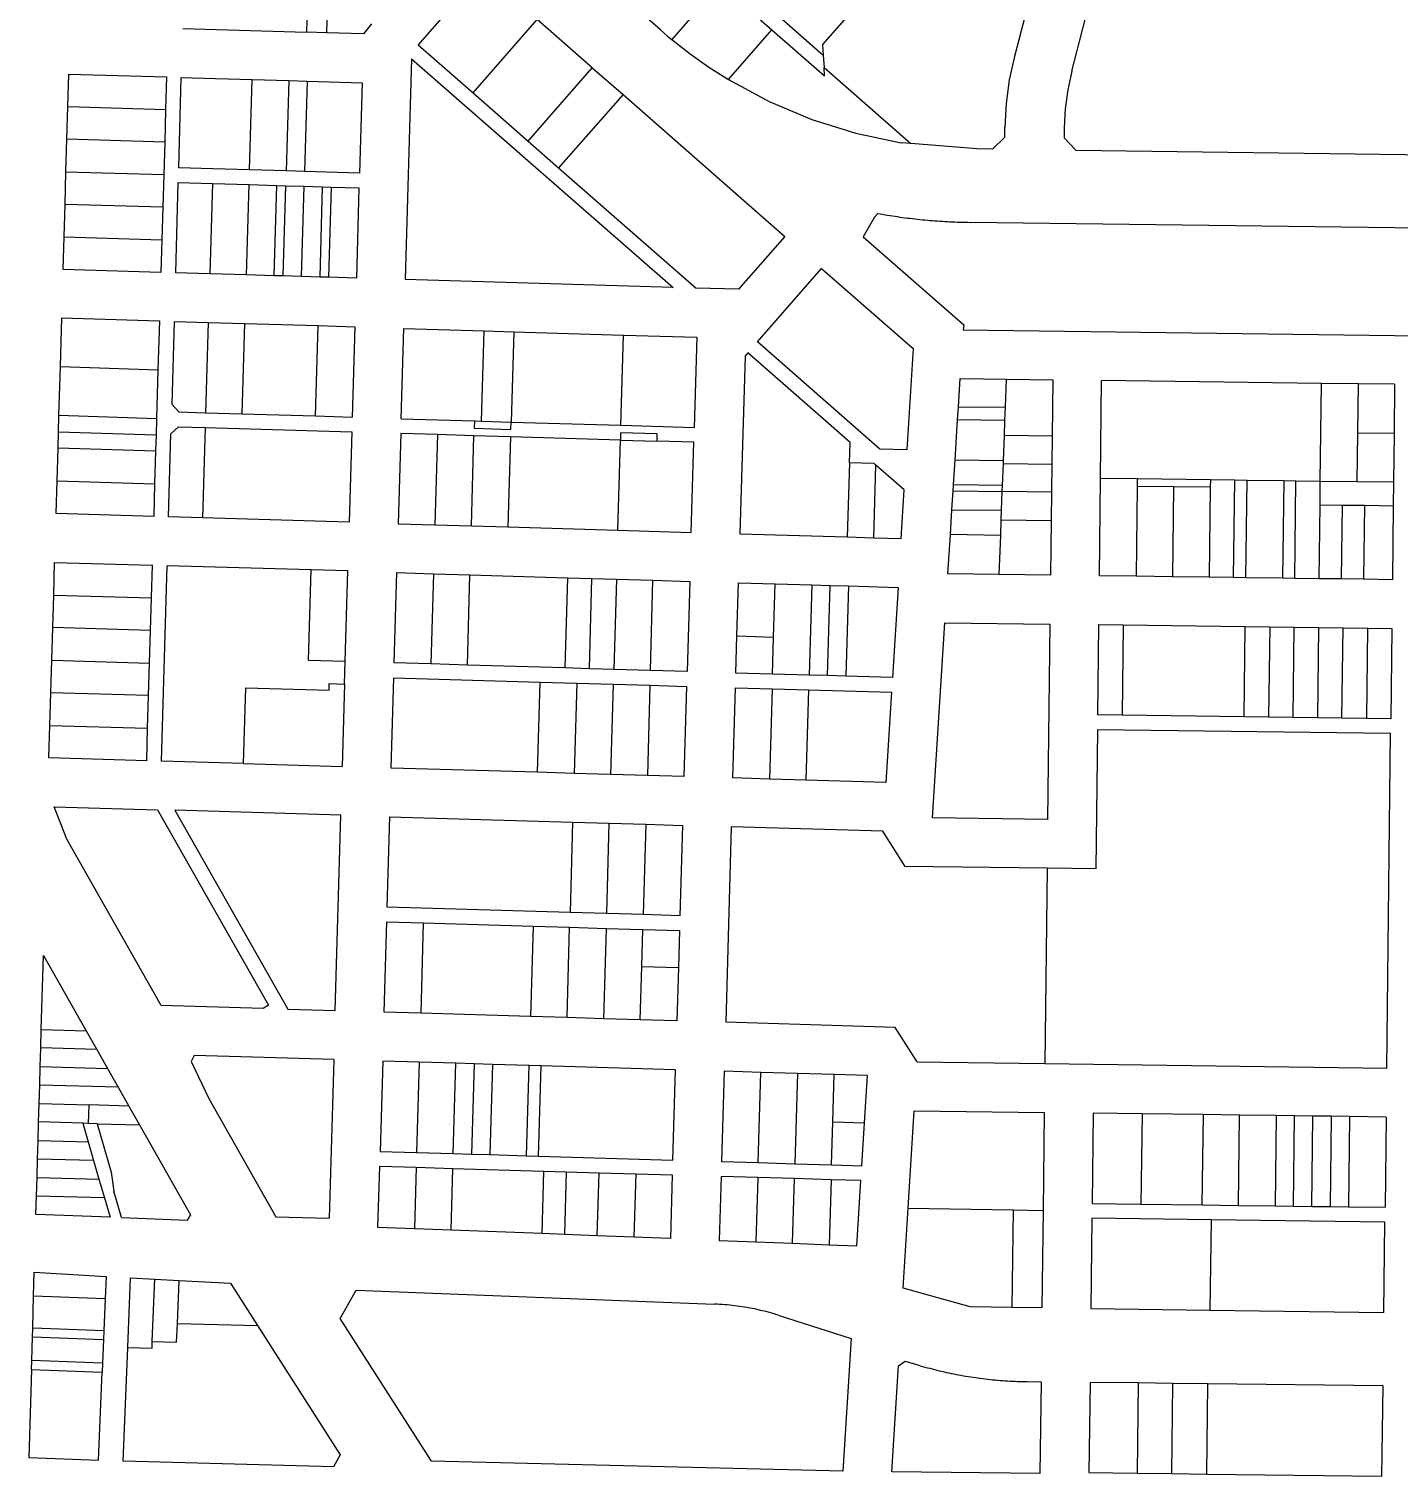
# Model space of a CAD drawing. Header units: inches. Extents: x 486468 to 494399, y 5455955 to 5460553.
# Drawn here: x 492667 to 493231, y 5456590 to 5457186 of the extents above; entities that cross this region are included whole.
import ezdxf

# ---------------------------------------------------------------- set-up
doc = ezdxf.new("R2010")
doc.units = ezdxf.units.IN
doc.header["$MEASUREMENT"] = 0
doc.layers.add('ParcelLines', color=10, linetype='Continuous')

msp = doc.modelspace()

# ---------------------------------------------------------------- linework, layer by layer
at = {"layer": 'ParcelLines', "color": 1}
for p, q in [((493096.033, 5457168.097), (493136.087, 5457322.675)), ((492781.949, 5457210.286), (492781.199, 5457184.195)), ((492853.498, 5457209.207), (492827.099, 5457179.007)), ((492789.549, 5457183.956), (492790.099, 5457203.146)), ((492951.281, 5457203.916), (492931.467, 5457181.129)), ((492951.281, 5457203.916), (492972.71, 5457185.153)), ((493011.459, 5457199.547), (492993.524, 5457179.078)), ((493079.29, 5457200.655), (493072.438, 5457174.211)), ((492807.899, 5457187.556), (492804.599, 5457183.507)), ((492849.709, 5457159.218), (492876.098, 5457189.418)), ((492898.788, 5457169.549), (492876.098, 5457189.418)), ((492926.848, 5457185.17), (492919.015, 5457192.029)), ((492976.73, 5457189.733), (492993.807, 5457174.781)), ((492730.301, 5457185.704), (492781.199, 5457184.195)), ((492789.549, 5457183.956), (492781.199, 5457184.195)), ((492804.599, 5457183.507), (492789.549, 5457183.956)), ((492954.82, 5457164.7), (492972.71, 5457185.153)), ((492972.71, 5457185.153), (492994.373, 5457166.186)), ((492827.099, 5457179.007), (492849.709, 5457159.218)), ((492993.524, 5457179.078), (492993.807, 5457174.781)), ((492993.807, 5457174.781), (492994.147, 5457169.623)), ((492824.449, 5457173.257), (492821.851, 5457082.358)), ((492824.449, 5457173.257), (492932, 5457079.111)), ((492872.399, 5457139.368), (492898.788, 5457169.549)), ((492898.788, 5457169.549), (492911.428, 5457158.483)), ((492994.147, 5457169.623), (493029.876, 5457138.34)), ((492994.373, 5457166.186), (492994.147, 5457169.623)), ((492683.022, 5457153.553), (492683.401, 5457166.953)), ((492683.401, 5457166.953), (492723.651, 5457165.754)), ((492723.651, 5457165.754), (492723.251, 5457152.354)), ((492728.651, 5457128.405), (492729.701, 5457165.554)), ((492757.751, 5457127.546), (492758.801, 5457164.695)), ((492758.801, 5457164.695), (492773.9, 5457164.246)), ((492773.9, 5457164.246), (492772.801, 5457127.096)), ((492773.9, 5457164.246), (492781.45, 5457164.026)), ((492781.45, 5457164.026), (492780.351, 5457126.876)), ((492781.45, 5457164.026), (492804.05, 5457163.357)), ((492804.05, 5457163.357), (492803.001, 5457126.207)), ((492849.709, 5457159.218), (492872.399, 5457139.368)), ((492911.428, 5457158.483), (492884.903, 5457128.427)), ((492911.428, 5457158.483), (492978.048, 5457100.162)), ((492682.632, 5457140.153), (492683.022, 5457153.553)), ((492683.022, 5457153.553), (492723.251, 5457152.354)), ((492723.251, 5457152.354), (492722.861, 5457138.955)), ((493068.482, 5457141.022), (493068.535, 5457145.097)), ((493092.908, 5457144.781), (493092.855, 5457140.706)), ((492682.253, 5457126.703), (492682.632, 5457140.153)), ((492722.861, 5457138.955), (492682.632, 5457140.153)), ((492722.861, 5457138.955), (492722.472, 5457125.555)), ((492872.399, 5457139.368), (492884.903, 5457128.427)), ((493063.42, 5457136.09), (493068.482, 5457141.022)), ((493092.855, 5457140.706), (493097.788, 5457135.644)), ((493029.876, 5457138.34), (493025.797, 5457138.664)), ((493057.186, 5457136.17), (493029.876, 5457138.34)), ((493063.42, 5457136.09), (493057.186, 5457136.17)), ((493097.788, 5457135.644), (493460.495, 5457130.938)), ((492772.801, 5457127.096), (492757.751, 5457127.546)), ((492780.351, 5457126.876), (492772.801, 5457127.096)), ((492803.001, 5457126.207), (492780.351, 5457126.876)), ((492884.903, 5457128.427), (492941.55, 5457078.861)), ((492681.873, 5457113.304), (492682.253, 5457126.703)), ((492682.253, 5457126.703), (492722.472, 5457125.555)), ((492722.472, 5457125.555), (492722.083, 5457112.155)), ((492727.403, 5457085.155), (492728.452, 5457122.305)), ((492728.452, 5457122.305), (492742.501, 5457121.885)), ((492742.501, 5457121.885), (492741.403, 5457084.745)), ((492742.501, 5457121.885), (492757.551, 5457121.446)), ((492756.503, 5457084.296), (492757.551, 5457121.446)), ((492757.551, 5457121.446), (492768.901, 5457121.106)), ((492768.901, 5457121.106), (492767.802, 5457083.957)), ((492768.901, 5457121.106), (492772.556, 5457120.999)), ((492772.556, 5457120.999), (492771.457, 5457083.85)), ((492772.556, 5457120.999), (492780.201, 5457120.776)), ((492779.102, 5457083.627), (492780.201, 5457120.776)), ((492780.201, 5457120.776), (492787.697, 5457120.554)), ((492787.697, 5457120.554), (492786.646, 5457083.405)), ((492787.697, 5457120.554), (492791.351, 5457120.446)), ((492791.351, 5457120.446), (492790.301, 5457083.297)), ((492791.351, 5457120.446), (492802.801, 5457120.106)), ((492802.801, 5457120.106), (492801.751, 5457082.957)), ((492681.493, 5457099.904), (492681.873, 5457113.304)), ((492722.083, 5457112.155), (492681.873, 5457113.304)), ((492722.083, 5457112.155), (492721.693, 5457098.705)), ((493016.197, 5457109.613), (493014.898, 5457108.113)), ((493014.898, 5457108.113), (493010.198, 5457100.013)), ((493239.795, 5457103.47), (493054.197, 5457105.915)), ((492681.104, 5457086.504), (492681.493, 5457099.904)), ((492721.693, 5457098.705), (492721.303, 5457085.305)), ((492978.048, 5457100.162), (492958.9, 5457078.362)), ((493010.198, 5457100.013), (493051.599, 5457063.714)), ((492721.303, 5457085.305), (492681.104, 5457086.504)), ((492741.403, 5457084.745), (492727.403, 5457085.155)), ((492966.75, 5457056.762), (492993.148, 5457086.912)), ((492993.148, 5457086.912), (493030.749, 5457054.014)), ((492756.503, 5457084.296), (492741.403, 5457084.745)), ((492767.802, 5457083.957), (492756.503, 5457084.296)), ((492771.457, 5457083.85), (492767.802, 5457083.957)), ((492779.102, 5457083.627), (492771.457, 5457083.85)), ((492786.646, 5457083.405), (492779.102, 5457083.627)), ((492790.301, 5457083.297), (492786.646, 5457083.405)), ((492801.751, 5457082.957), (492790.301, 5457083.297)), ((492932, 5457079.111), (492821.851, 5457082.358)), ((492958.9, 5457078.362), (492941.55, 5457078.861)), ((492679.937, 5457046.568), (492680.512, 5457066.685)), ((492680.512, 5457066.685), (492720.673, 5457065.352)), ((492720.673, 5457065.352), (492720.09, 5457045.275)), ((492726.764, 5457065.171), (492725.774, 5457031.042)), ((492726.764, 5457065.171), (492740.776, 5457064.755)), ((492740.776, 5457064.755), (492739.699, 5457027.584)), ((492740.776, 5457064.755), (492755.855, 5457064.307)), ((492754.778, 5457027.14), (492755.855, 5457064.307)), ((492755.855, 5457064.307), (492786.013, 5457063.412)), ((492784.937, 5457026.251), (492786.013, 5457063.412)), ((492786.013, 5457063.412), (492801.092, 5457062.964)), ((492801.092, 5457062.964), (492800.016, 5457025.807)), ((492820.203, 5457025.108), (492821.251, 5457062.257)), ((492821.251, 5457062.257), (492854.301, 5457061.268)), ((493051.599, 5457063.714), (493051.399, 5457061.714)), ((493051.399, 5457061.714), (493239.246, 5457059.26)), ((492854.301, 5457061.268), (492866.451, 5457060.909)), ((492866.451, 5457060.909), (492865.352, 5457023.759)), ((492866.451, 5457060.909), (492911.65, 5457059.56)), ((492910.551, 5457022.41), (492911.65, 5457059.56)), ((492911.65, 5457059.56), (492941.75, 5457058.661)), ((492941.75, 5457058.661), (492940.651, 5457021.512)), ((493017.15, 5457012.614), (492966.75, 5457056.762)), ((492961.65, 5457050.911), (492959.551, 5456977.713)), ((492962.75, 5457052.161), (492961.65, 5457050.911)), ((493004.85, 5457015.263), (492962.75, 5457052.161)), ((493030.749, 5457054.014), (493028.15, 5457012.364)), ((492679.361, 5457026.384), (492679.937, 5457046.568)), ((492679.937, 5457046.568), (492720.09, 5457045.275)), ((492720.09, 5457045.275), (492719.506, 5457025.13)), ((493049.419, 5457030.065), (493050.149, 5457041.615)), ((493050.149, 5457041.615), (493069.199, 5457041.366)), ((493068.769, 5457029.816), (493069.199, 5457041.366)), ((493069.199, 5457041.366), (493088.249, 5457041.116)), ((493088.249, 5457041.116), (493087.969, 5457017.966)), ((493107.849, 5457000.667), (493108.349, 5457040.866)), ((493198.747, 5457039.669), (493108.349, 5457040.866)), ((493198.298, 5456999.47), (493198.747, 5457039.669)), ((493213.846, 5457039.47), (493198.747, 5457039.669)), ((493213.846, 5457039.47), (493213.598, 5457019.37)), ((493228.896, 5457039.27), (493213.846, 5457039.47)), ((493228.896, 5457039.27), (493228.668, 5457019.171)), ((492679.169, 5457019.667), (492679.361, 5457026.384)), ((492719.506, 5457025.13), (492679.361, 5457026.384)), ((492725.774, 5457031.042), (492728.731, 5457027.907)), ((492728.731, 5457027.907), (492739.699, 5457027.584)), ((492739.699, 5457027.584), (492754.778, 5457027.14)), ((492754.778, 5457027.14), (492784.937, 5457026.251)), ((492784.937, 5457026.251), (492800.016, 5457025.807)), ((493049.08, 5457024.615), (493049.419, 5457030.065)), ((493068.569, 5457024.315), (493068.769, 5457029.816)), ((492678.977, 5457012.95), (492679.169, 5457019.667)), ((492679.169, 5457019.667), (492719.312, 5457018.427)), ((492719.506, 5457025.13), (492719.312, 5457018.427)), ((492725.42, 5457018.86), (492728.554, 5457021.816)), ((492728.554, 5457021.816), (492739.522, 5457021.493)), ((492739.522, 5457021.493), (492738.445, 5456984.321)), ((492739.522, 5457021.493), (492799.84, 5457019.716)), ((492799.84, 5457019.716), (492798.764, 5456982.558)), ((492820.203, 5457025.108), (492850.302, 5457024.209)), ((492850.302, 5457024.209), (492850.202, 5457021.159)), ((492850.202, 5457021.159), (492865.252, 5457020.709)), ((492850.302, 5457024.209), (492853.202, 5457024.119)), ((492853.202, 5457024.119), (492865.352, 5457023.759)), ((492865.252, 5457020.709), (492865.352, 5457023.759)), ((492865.352, 5457023.759), (492910.551, 5457022.41)), ((492910.551, 5457022.41), (492940.651, 5457021.512)), ((493048.05, 5457008.165), (493049.08, 5457024.615)), ((493068.339, 5457018.215), (493068.569, 5457024.315)), ((492719.312, 5457018.427), (492719.117, 5457011.723)), ((492724.43, 5456984.731), (492725.42, 5457018.86)), ((492820.003, 5457019.008), (492818.904, 5456981.908)), ((492835.053, 5457018.558), (492820.003, 5457019.008)), ((492835.053, 5457018.558), (492833.954, 5456981.459)), ((492850.102, 5457018.109), (492835.053, 5457018.558)), ((492849.054, 5456981.009), (492850.102, 5457018.109)), ((492865.202, 5457017.659), (492850.102, 5457018.109)), ((492865.202, 5457017.659), (492864.103, 5456980.56)), ((492910.351, 5457016.311), (492865.202, 5457017.659)), ((492909.302, 5456979.211), (492910.351, 5457016.311)), ((492910.451, 5457019.36), (492910.351, 5457016.311)), ((492910.351, 5457016.311), (492925.451, 5457015.861)), ((492925.501, 5457018.911), (492910.451, 5457019.36)), ((492925.451, 5457015.861), (492925.501, 5457018.911)), ((492940.501, 5457015.412), (492925.451, 5457015.861)), ((492939.402, 5456978.311), (492940.501, 5457015.412)), ((493004.6, 5457006.914), (493004.85, 5457015.263)), ((493067.95, 5457007.915), (493068.339, 5457018.215)), ((493087.969, 5457017.966), (493087.829, 5457006.416)), ((493213.598, 5457019.37), (493213.348, 5456999.27)), ((493228.668, 5457019.171), (493228.448, 5456999.071)), ((492678.593, 5456999.516), (492678.977, 5457012.95)), ((492719.117, 5457011.723), (492678.977, 5457012.95)), ((492719.117, 5457011.723), (492718.728, 5456998.316)), ((493028.15, 5457012.364), (493017.15, 5457012.614)), ((493047.4, 5456997.915), (493048.05, 5457008.165)), ((493048.05, 5457008.165), (493067.95, 5457007.915)), ((493067.9, 5457006.665), (493067.95, 5457007.915)), ((493014.75, 5457006.614), (493004.6, 5457006.914)), ((493014.651, 5456976.134), (493015.45, 5457006.004)), ((493015.45, 5457006.004), (493014.75, 5457006.614)), ((493027.1, 5456995.814), (493015.45, 5457006.004)), ((493067.56, 5456997.665), (493067.9, 5457006.665)), ((493087.829, 5457006.416), (493087.7, 5456994.867)), ((492678.209, 5456986.082), (492678.593, 5456999.516)), ((492678.593, 5456999.516), (492718.728, 5456998.316)), ((492718.728, 5456998.316), (492718.339, 5456984.909)), ((493025.851, 5456975.814), (493027.1, 5456995.814)), ((493047.241, 5456995.364), (493047.4, 5456997.915)), ((493067.47, 5456995.115), (493067.56, 5456997.665)), ((493107.4, 5456960.467), (493107.849, 5457000.667)), ((493107.849, 5457000.667), (493122.949, 5457000.467)), ((493122.899, 5456997.417), (493122.5, 5456960.267)), ((493122.949, 5457000.467), (493122.899, 5456997.417)), ((493122.899, 5456997.417), (493137.949, 5456997.218)), ((493122.949, 5457000.467), (493153.099, 5457000.068)), ((493137.949, 5456997.218), (493137.55, 5456960.069)), ((493137.949, 5456997.218), (493153.049, 5456997.018)), ((493153.049, 5456997.018), (493152.599, 5456959.869)), ((493153.099, 5457000.068), (493153.049, 5456997.018)), ((493153.099, 5457000.068), (493163.149, 5456999.938)), ((493163.149, 5456999.938), (493168.149, 5456999.868)), ((493167.699, 5456959.669), (493168.149, 5456999.868)), ((493168.149, 5456999.868), (493183.248, 5456999.669)), ((493183.248, 5456999.669), (493182.749, 5456959.47)), ((493183.248, 5456999.669), (493188.248, 5456999.6)), ((493188.248, 5456999.6), (493198.298, 5456999.47)), ((493198.188, 5456989.72), (493198.298, 5456999.47)), ((493198.298, 5456999.47), (493213.348, 5456999.27)), ((493213.348, 5456999.27), (493228.448, 5456999.071)), ((493228.448, 5456999.071), (493228.328, 5456989.321)), ((493046.76, 5456987.665), (493047.241, 5456995.364)), ((493047.241, 5456995.364), (493067.47, 5456995.115)), ((493067.18, 5456987.416), (493067.47, 5456995.115)), ((493087.7, 5456994.867), (493067.47, 5456995.115)), ((493087.7, 5456994.867), (493087.56, 5456983.267)), ((492718.339, 5456984.909), (492678.209, 5456986.082)), ((492738.445, 5456984.321), (492724.43, 5456984.731)), ((492798.764, 5456982.558), (492738.445, 5456984.321)), ((493046.12, 5456977.415), (493046.76, 5456987.665)), ((493067.04, 5456983.516), (493067.18, 5456987.416)), ((493197.849, 5456959.27), (493198.188, 5456989.72)), ((493207.298, 5456989.6), (493216.448, 5456989.481)), ((493216.448, 5456989.481), (493228.328, 5456989.321)), ((493228.328, 5456989.321), (493227.949, 5456958.871)), ((492818.904, 5456981.908), (492833.954, 5456981.459)), ((492833.954, 5456981.459), (492849.054, 5456981.009)), ((492849.054, 5456981.009), (492864.103, 5456980.56)), ((492864.103, 5456980.56), (492909.302, 5456979.211)), ((492909.302, 5456979.211), (492939.402, 5456978.311)), ((493066.8, 5456977.116), (493067.04, 5456983.516)), ((493087.56, 5456983.267), (493087.3, 5456960.716)), ((492959.551, 5456977.713), (493003.701, 5456976.444)), ((493003.701, 5456976.444), (493014.651, 5456976.134)), ((493014.651, 5456976.134), (493025.851, 5456975.814)), ((493045.101, 5456961.265), (493046.12, 5456977.415)), ((493066.8, 5456977.116), (493046.12, 5456977.415)), ((492677.186, 5456952.561), (492677.576, 5456965.972)), ((492677.576, 5456965.972), (492717.792, 5456964.798)), ((492717.401, 5456951.39), (492717.792, 5456964.798)), ((492721.541, 5456884.174), (492723.883, 5456964.62)), ((492783.138, 5456962.89), (492723.883, 5456964.62)), ((492782.077, 5456925.728), (492783.138, 5456962.89)), ((492798.217, 5456962.45), (492783.138, 5456962.89)), ((492797.158, 5456925.292), (492798.217, 5456962.45)), ((492817.255, 5456924.608), (492818.304, 5456961.758)), ((492818.304, 5456961.758), (492833.404, 5456961.309)), ((492833.404, 5456961.309), (492832.355, 5456924.168)), ((492833.404, 5456961.309), (492848.454, 5456960.859)), ((492847.405, 5456923.72), (492848.454, 5456960.859)), ((492848.454, 5456960.859), (492888.604, 5456959.66)), ((493066.2, 5456960.996), (493045.101, 5456961.265)), ((493087.3, 5456960.716), (493066.2, 5456960.996)), ((493122.5, 5456960.267), (493107.4, 5456960.467)), ((493137.55, 5456960.069), (493122.5, 5456960.267)), ((493152.599, 5456959.869), (493137.55, 5456960.069)), ((492888.604, 5456959.66), (492898.653, 5456959.36)), ((492898.653, 5456959.36), (492908.703, 5456959.06)), ((492908.703, 5456959.06), (492923.752, 5456958.612)), ((492923.752, 5456958.612), (492938.852, 5456958.162)), ((492938.852, 5456958.162), (492937.754, 5456921.062)), ((492958.303, 5456935.712), (492958.952, 5456957.562)), ((492958.952, 5456957.562), (492974.052, 5456957.133)), ((492973.402, 5456935.263), (492974.052, 5456957.133)), ((492974.052, 5456957.133), (492989.101, 5456956.713)), ((492989.101, 5456956.713), (492996.651, 5456956.503)), ((492995.553, 5456919.384), (492996.651, 5456956.503)), ((492996.651, 5456956.503), (493004.201, 5456956.283)), ((493004.201, 5456956.283), (493003.102, 5456919.164)), ((493004.201, 5456956.283), (493024.601, 5456955.715)), ((493024.601, 5456955.715), (493022.252, 5456918.615)), ((493162.649, 5456959.739), (493152.599, 5456959.869)), ((493167.699, 5456959.669), (493162.649, 5456959.739)), ((493182.749, 5456959.47), (493167.699, 5456959.669)), ((493187.799, 5456959.4), (493182.749, 5456959.47)), ((493197.849, 5456959.27), (493187.799, 5456959.4)), ((493206.949, 5456959.15), (493197.849, 5456959.27)), ((493216.049, 5456959.03), (493206.949, 5456959.15)), ((493227.949, 5456958.871), (493216.049, 5456959.03)), ((492676.795, 5456939.15), (492677.186, 5456952.561)), ((492677.186, 5456952.561), (492717.401, 5456951.39)), ((492717.011, 5456937.982), (492717.401, 5456951.39)), ((492676.405, 5456925.739), (492676.795, 5456939.15)), ((492717.011, 5456937.982), (492676.795, 5456939.15)), ((492716.621, 5456924.574), (492717.011, 5456937.982)), ((493038.803, 5456860.866), (493043.851, 5456941.165)), ((493043.851, 5456941.165), (493087.051, 5456940.616)), ((493087.051, 5456940.616), (493086.103, 5456860.218)), ((493106.751, 5456903.217), (493107.15, 5456940.368)), ((493107.15, 5456940.368), (493117.2, 5456940.238)), ((493117.2, 5456940.238), (493167.45, 5456939.569)), ((493167, 5456902.42), (493167.45, 5456939.569)), ((493167.45, 5456939.569), (493177.499, 5456939.429)), ((493177.499, 5456939.429), (493187.549, 5456939.3)), ((493187.1, 5456902.15), (493187.549, 5456939.3)), ((493187.549, 5456939.3), (493197.599, 5456939.17)), ((493197.599, 5456939.17), (493197.15, 5456902.021)), ((493197.599, 5456939.17), (493207.649, 5456939.03)), ((493207.649, 5456939.03), (493217.699, 5456938.901)), ((493217.699, 5456938.901), (493227.749, 5456938.771)), ((493227.749, 5456938.771), (493227.299, 5456901.621)), ((492957.853, 5456920.462), (492958.303, 5456935.712)), ((492958.303, 5456935.712), (492973.402, 5456935.263)), ((492972.953, 5456920.033), (492973.402, 5456935.263)), ((492676.014, 5456912.329), (492676.405, 5456925.739)), ((492676.405, 5456925.739), (492716.621, 5456924.574)), ((492716.23, 5456911.165), (492716.621, 5456924.574)), ((492782.077, 5456925.728), (492797.158, 5456925.292)), ((492796.89, 5456915.896), (492797.158, 5456925.292)), ((492832.355, 5456924.168), (492817.255, 5456924.608)), ((492816.057, 5456881.358), (492817.105, 5456918.508)), ((492817.105, 5456918.508), (492877.354, 5456916.74)), ((492847.405, 5456923.72), (492832.355, 5456924.168)), ((492887.554, 5456922.54), (492847.405, 5456923.72)), ((492897.604, 5456922.241), (492887.554, 5456922.54)), ((492907.654, 5456921.941), (492897.604, 5456922.241)), ((492922.704, 5456921.501), (492907.654, 5456921.941)), ((492937.754, 5456921.062), (492922.704, 5456921.501)), ((492972.953, 5456920.033), (492957.853, 5456920.462)), ((492988.053, 5456919.604), (492972.953, 5456920.033)), ((492995.553, 5456919.384), (492988.053, 5456919.604)), ((493003.102, 5456919.164), (492995.553, 5456919.384)), ((493022.252, 5456918.615), (493003.102, 5456919.164)), ((492755.233, 5456883.204), (492756.308, 5456914.346)), ((492756.308, 5456914.346), (492790.519, 5456913.362)), ((492790.519, 5456913.362), (492790.597, 5456916.078)), ((492790.597, 5456916.078), (492796.89, 5456915.896)), ((492796.89, 5456915.896), (492795.924, 5456882.033)), ((492876.255, 5456879.61), (492877.354, 5456916.74)), ((492877.354, 5456916.74), (492892.404, 5456916.291)), ((492892.404, 5456916.291), (492891.355, 5456879.171)), ((492892.404, 5456916.291), (492907.454, 5456915.851)), ((492906.405, 5456878.732), (492907.454, 5456915.851)), ((492907.454, 5456915.851), (492922.504, 5456915.401)), ((492922.504, 5456915.401), (492921.455, 5456878.302)), ((492922.504, 5456915.401), (492937.604, 5456914.962)), ((492937.604, 5456914.962), (492936.504, 5456877.862)), ((492956.604, 5456877.263), (492957.703, 5456914.363)), ((492957.703, 5456914.363), (492972.803, 5456913.923)), ((492972.803, 5456913.923), (492971.704, 5456876.823)), ((492972.803, 5456913.923), (492987.853, 5456913.494)), ((492986.804, 5456876.373), (492987.853, 5456913.494)), ((492987.853, 5456913.494), (493021.902, 5456912.515)), ((493021.902, 5456912.515), (493019.553, 5456875.415)), ((492675.624, 5456898.918), (492676.014, 5456912.329)), ((492716.23, 5456911.165), (492676.014, 5456912.329)), ((492715.84, 5456897.757), (492716.23, 5456911.165)), ((493116.801, 5456903.088), (493106.751, 5456903.217)), ((493167, 5456902.42), (493116.801, 5456903.088)), ((493177.05, 5456902.29), (493167, 5456902.42)), ((493187.1, 5456902.15), (493177.05, 5456902.29)), ((493197.15, 5456902.021), (493187.1, 5456902.15)), ((493207.2, 5456901.891), (493197.15, 5456902.021)), ((493217.25, 5456901.761), (493207.2, 5456901.891)), ((493227.299, 5456901.621), (493217.25, 5456901.761)), ((492675.234, 5456885.507), (492675.624, 5456898.918)), ((492675.624, 5456898.918), (492715.84, 5456897.757)), ((492715.45, 5456884.349), (492715.84, 5456897.757)), ((493106.651, 5456897.117), (493106.003, 5456839.868)), ((493227.25, 5456895.521), (493106.651, 5456897.117)), ((493225.653, 5456757.872), (493227.25, 5456895.521)), ((492715.45, 5456884.349), (492675.234, 5456885.507)), ((492755.233, 5456883.204), (492721.541, 5456884.174)), ((492755.233, 5456883.204), (492795.924, 5456882.033)), ((492876.255, 5456879.61), (492816.057, 5456881.358)), ((492891.355, 5456879.171), (492876.255, 5456879.61)), ((492906.405, 5456878.732), (492891.355, 5456879.171)), ((492921.455, 5456878.302), (492906.405, 5456878.732)), ((492936.504, 5456877.862), (492921.455, 5456878.302)), ((492971.704, 5456876.823), (492956.604, 5456877.263)), ((492986.804, 5456876.373), (492971.704, 5456876.823)), ((493019.553, 5456875.415), (492986.804, 5456876.373)), ((492682.593, 5456852.041), (492677.335, 5456865.393)), ((492677.335, 5456865.393), (492719.886, 5456864.155)), ((492719.886, 5456864.155), (492765.573, 5456783.715)), ((492727.011, 5456863.947), (492773.46, 5456782.167)), ((492795.311, 5456861.959), (492727.011, 5456863.947)), ((492792.954, 5456781.603), (492795.311, 5456861.959)), ((492814.408, 5456824.159), (492815.457, 5456861.308)), ((492815.457, 5456861.308), (492890.705, 5456859.091)), ((492890.705, 5456859.091), (492889.657, 5456821.911)), ((492890.705, 5456859.091), (492905.755, 5456858.651)), ((493086.103, 5456860.218), (493038.803, 5456860.866)), ((492904.707, 5456821.462), (492905.755, 5456858.651)), ((492905.755, 5456858.651), (492920.805, 5456858.202)), ((492920.805, 5456858.202), (492919.756, 5456821.012)), ((492920.805, 5456858.202), (492935.855, 5456857.762)), ((492935.855, 5456857.762), (492934.805, 5456820.563)), ((492955.955, 5456857.163), (492953.707, 5456776.714)), ((493018.304, 5456855.315), (492955.955, 5456857.163)), ((493027.554, 5456840.865), (493018.304, 5456855.315)), ((492721.403, 5456783.672), (492682.593, 5456852.041)), ((493085.903, 5456840.127), (493027.554, 5456840.865)), ((493106.003, 5456839.868), (493085.903, 5456840.127)), ((492889.657, 5456821.911), (492814.408, 5456824.159)), ((492813.109, 5456780.858), (492814.208, 5456818.059)), ((492814.208, 5456818.059), (492829.258, 5456817.609)), ((492829.258, 5456817.609), (492828.208, 5456780.42)), ((492829.258, 5456817.609), (492874.407, 5456816.26)), ((492904.707, 5456821.462), (492889.657, 5456821.911)), ((492919.756, 5456821.012), (492904.707, 5456821.462)), ((492934.805, 5456820.563), (492919.756, 5456821.012)), ((492874.407, 5456816.26), (492873.358, 5456779.081)), ((492874.407, 5456816.26), (492889.457, 5456815.812)), ((492888.408, 5456778.641), (492889.457, 5456815.812)), ((492889.457, 5456815.812), (492904.507, 5456815.362)), ((492904.507, 5456815.362), (492903.458, 5456778.201)), ((492904.507, 5456815.362), (492919.607, 5456814.912)), ((492919.157, 5456799.712), (492919.607, 5456814.912)), ((492919.607, 5456814.912), (492934.656, 5456814.463)), ((492934.656, 5456814.463), (492934.227, 5456799.262)), ((492672.092, 5456773.754), (492672.961, 5456804.254)), ((492672.961, 5456804.254), (492690.511, 5456773.254)), ((492918.507, 5456777.752), (492919.157, 5456799.712)), ((492934.227, 5456799.262), (492933.607, 5456777.312)), ((492763.367, 5456782.458), (492721.403, 5456783.672)), ((492765.573, 5456783.715), (492763.367, 5456782.458)), ((492773.46, 5456782.167), (492792.954, 5456781.603)), ((492828.208, 5456780.42), (492813.109, 5456780.858)), ((492873.358, 5456779.081), (492828.208, 5456780.42)), ((492888.408, 5456778.641), (492873.358, 5456779.081)), ((492903.458, 5456778.201), (492888.408, 5456778.641)), ((492918.507, 5456777.752), (492903.458, 5456778.201)), ((492933.607, 5456777.312), (492918.507, 5456777.752)), ((493023.355, 5456774.615), (492953.707, 5456776.714)), ((492671.872, 5456766.154), (492672.092, 5456773.754)), ((492690.511, 5456773.254), (492694.901, 5456765.505)), ((493032.505, 5456760.417), (493023.355, 5456774.615)), ((492671.652, 5456758.554), (492671.872, 5456766.154)), ((492694.901, 5456765.505), (492671.872, 5456766.154)), ((492694.901, 5456765.505), (492699.292, 5456757.755)), ((492671.432, 5456750.903), (492671.652, 5456758.554)), ((492699.292, 5456757.755), (492703.682, 5456750.005)), ((492734.951, 5456763.036), (492733.701, 5456760.556)), ((492733.701, 5456760.556), (492740.961, 5456745.416)), ((492792.459, 5456761.358), (492734.951, 5456763.036)), ((492792.459, 5456761.358), (492790.552, 5456696.108)), ((492812.559, 5456760.759), (492811.461, 5456723.609)), ((492827.609, 5456760.309), (492812.559, 5456760.759)), ((492827.609, 5456760.309), (492826.511, 5456723.159)), ((492842.659, 5456759.86), (492827.609, 5456760.309)), ((492841.559, 5456722.709), (492842.659, 5456759.86)), ((492850.209, 5456759.63), (492842.659, 5456759.86)), ((492850.209, 5456759.63), (492849.109, 5456722.48)), ((492857.708, 5456759.41), (492850.209, 5456759.63)), ((492857.708, 5456759.41), (492856.609, 5456722.26)), ((492872.758, 5456758.961), (492857.708, 5456759.41)), ((492871.659, 5456721.811), (492872.758, 5456758.961)), ((492877.758, 5456758.811), (492872.758, 5456758.961)), ((492876.659, 5456721.661), (492877.758, 5456758.811)), ((492933.008, 5456757.163), (492877.758, 5456758.811)), ((493032.505, 5456760.417), (493084.955, 5456759.728)), ((493084.955, 5456759.728), (493105.054, 5456759.468)), ((493105.054, 5456759.468), (493225.653, 5456757.872)), ((492931.858, 5456720.013), (492933.008, 5456757.163)), ((492953.107, 5456756.564), (492952.008, 5456719.413)), ((492968.157, 5456756.114), (492953.107, 5456756.564)), ((492983.257, 5456755.664), (492968.157, 5456756.114)), ((492998.356, 5456755.215), (492983.257, 5456755.664)), ((492997.757, 5456735.715), (492998.356, 5456755.215)), ((493012.006, 5456754.815), (492998.356, 5456755.215)), ((493010.797, 5456735.316), (493012.006, 5456754.815)), ((492671.222, 5456743.303), (492671.432, 5456750.903)), ((492703.682, 5456750.005), (492671.432, 5456750.903)), ((492703.682, 5456750.005), (492708.062, 5456742.255)), ((492671.002, 5456735.704), (492671.222, 5456743.303)), ((492671.222, 5456743.303), (492691.762, 5456742.705)), ((492708.062, 5456742.255), (492691.762, 5456742.705)), ((492708.062, 5456742.255), (492712.452, 5456734.505)), ((492740.961, 5456745.416), (492768.602, 5456696.667)), ((493028.757, 5456700.166), (493031.256, 5456740.316)), ((493031.256, 5456740.316), (493084.705, 5456739.618)), ((492670.782, 5456728.054), (492671.002, 5456735.704)), ((492689.162, 5456735.155), (492691.392, 5456727.455)), ((492691.562, 5456735.075), (492689.162, 5456735.155)), ((492695.08, 5456734.973), (492691.562, 5456735.075)), ((492695.08, 5456734.973), (492712.452, 5456734.505)), ((492695.08, 5456734.973), (492700.863, 5456714.99)), ((492712.452, 5456734.505), (492733.46, 5456697.431)), ((492997.757, 5456735.715), (493010.797, 5456735.316)), ((493009.707, 5456717.666), (493010.797, 5456735.316)), ((493084.705, 5456739.618), (493084.226, 5456699.318)), ((493104.805, 5456739.318), (493104.405, 5456702.169)), ((493124.954, 5456739.05), (493104.805, 5456739.318)), ((493150.054, 5456738.72), (493124.954, 5456739.05)), ((493150.054, 5456738.72), (493149.605, 5456701.57)), ((493165.104, 5456738.521), (493150.054, 5456738.72)), ((493164.705, 5456701.37), (493165.104, 5456738.521)), ((493180.204, 5456738.321), (493165.104, 5456738.521)), ((493180.204, 5456738.321), (493179.754, 5456701.171)), ((493187.754, 5456738.221), (493180.204, 5456738.321)), ((493187.304, 5456701.071), (493187.754, 5456738.221)), ((493195.254, 5456738.121), (493187.754, 5456738.221)), ((493194.854, 5456700.971), (493195.254, 5456738.121)), ((493202.803, 5456738.022), (493195.254, 5456738.121)), ((493202.803, 5456738.022), (493202.354, 5456700.871)), ((493210.353, 5456737.922), (493202.803, 5456738.022)), ((493210.353, 5456737.922), (493209.904, 5456700.772)), ((493225.403, 5456737.722), (493210.353, 5456737.922)), ((493225.403, 5456737.722), (493225.004, 5456700.572)), ((492670.563, 5456720.454), (492670.782, 5456728.054)), ((492670.782, 5456728.054), (492691.392, 5456727.455)), ((492691.392, 5456727.455), (492693.602, 5456719.805)), ((492811.461, 5456723.609), (492826.511, 5456723.159)), ((492826.511, 5456723.159), (492841.559, 5456722.709)), ((492841.559, 5456722.709), (492849.109, 5456722.48)), ((492849.109, 5456722.48), (492856.609, 5456722.26)), ((492856.609, 5456722.26), (492871.659, 5456721.811)), ((492670.353, 5456712.854), (492670.563, 5456720.454)), ((492693.602, 5456719.805), (492670.563, 5456720.454)), ((492693.602, 5456719.805), (492695.832, 5456712.115)), ((492810.561, 5456692.308), (492811.311, 5456717.509)), ((492811.311, 5456717.509), (492826.361, 5456717.059)), ((492826.361, 5456717.059), (492825.611, 5456691.739)), ((492826.361, 5456717.059), (492841.409, 5456716.609)), ((492840.661, 5456691.16), (492841.409, 5456716.609)), ((492841.409, 5456716.609), (492878.909, 5456715.491)), ((492871.659, 5456721.811), (492876.659, 5456721.661)), ((492876.659, 5456721.661), (492931.858, 5456720.013)), ((492952.008, 5456719.413), (492967.058, 5456718.954)), ((492967.058, 5456718.954), (492982.158, 5456718.495)), ((492982.158, 5456718.495), (492997.207, 5456718.045)), ((492997.207, 5456718.045), (493009.707, 5456717.666)), ((492670.134, 5456705.204), (492670.353, 5456712.854)), ((492695.832, 5456712.115), (492698.063, 5456704.405)), ((492700.863, 5456714.99), (492701.974, 5456707.148)), ((492878.159, 5456689.731), (492878.909, 5456715.491)), ((492878.909, 5456715.491), (492888.059, 5456715.222)), ((492888.059, 5456715.222), (492901.609, 5456714.812)), ((492900.809, 5456688.862), (492901.609, 5456714.812)), ((492901.609, 5456714.812), (492916.659, 5456714.362)), ((492916.659, 5456714.362), (492915.859, 5456688.292)), ((492916.659, 5456714.362), (492931.708, 5456713.913)), ((492931.708, 5456713.913), (492930.909, 5456687.713)), ((492951.808, 5456713.313), (492951.009, 5456686.914)), ((492966.908, 5456712.855), (492951.808, 5456713.313)), ((492966.908, 5456712.855), (492966.108, 5456686.334)), ((492981.958, 5456712.395), (492966.908, 5456712.855)), ((492981.158, 5456685.765), (492981.958, 5456712.395)), ((492997.058, 5456711.935), (492981.958, 5456712.395)), ((493009.307, 5456711.566), (492997.058, 5456711.935)), ((493007.608, 5456684.765), (493009.307, 5456711.566)), ((492669.914, 5456697.604), (492670.134, 5456705.204)), ((492698.063, 5456704.405), (492670.134, 5456705.204)), ((492698.063, 5456704.405), (492700.363, 5456696.454)), ((492705.111, 5456696.313), (492701.974, 5456707.148)), ((493026.708, 5456667.267), (493028.757, 5456700.166)), ((493028.757, 5456700.166), (493071.906, 5456699.507)), ((493071.906, 5456699.507), (493071.407, 5456659.388)), ((493071.906, 5456699.507), (493084.226, 5456699.318)), ((493084.226, 5456699.318), (493083.757, 5456659.218)), ((493104.405, 5456702.169), (493124.505, 5456701.899)), ((493124.505, 5456701.899), (493149.605, 5456701.57)), ((493149.605, 5456701.57), (493164.705, 5456701.37)), ((493164.705, 5456701.37), (493179.754, 5456701.171)), ((493179.754, 5456701.171), (493187.304, 5456701.071)), ((493187.304, 5456701.071), (493194.854, 5456700.971)), ((493194.854, 5456700.971), (493202.354, 5456700.871)), ((493202.354, 5456700.871), (493209.904, 5456700.772)), ((493209.904, 5456700.772), (493225.004, 5456700.572)), ((492700.363, 5456696.454), (492669.914, 5456697.604)), ((492705.111, 5456696.313), (492732.163, 5456695.299)), ((492733.46, 5456697.431), (492732.163, 5456695.299)), ((492768.602, 5456696.667), (492790.552, 5456696.108)), ((492825.611, 5456691.739), (492810.561, 5456692.308)), ((493104.305, 5456696.119), (493103.906, 5456658.969)), ((493153.355, 5456695.45), (493104.305, 5456696.119)), ((493153.355, 5456695.45), (493152.905, 5456658.3)), ((493224.904, 5456694.472), (493153.355, 5456695.45)), ((493224.505, 5456657.323), (493224.904, 5456694.472)), ((492840.661, 5456691.16), (492825.611, 5456691.739)), ((492878.159, 5456689.731), (492840.661, 5456691.16)), ((492887.309, 5456689.381), (492878.159, 5456689.731)), ((492900.809, 5456688.862), (492887.309, 5456689.381)), ((492915.859, 5456688.292), (492900.809, 5456688.862)), ((492930.909, 5456687.713), (492915.859, 5456688.292)), ((492951.009, 5456686.914), (492966.108, 5456686.334)), ((492966.108, 5456686.334), (492981.158, 5456685.765)), ((492981.158, 5456685.765), (492996.258, 5456685.195)), ((492996.258, 5456685.195), (493007.608, 5456684.765)), ((492668.935, 5456664.203), (492669.215, 5456673.853)), ((492669.215, 5456673.853), (492698.814, 5456672.154)), ((492698.814, 5456672.154), (492698.434, 5456663.054)), ((492707.635, 5456642.855), (492708.814, 5456671.604)), ((492708.814, 5456671.604), (492718.813, 5456671.046)), ((492717.774, 5456645.305), (492718.813, 5456671.046)), ((492718.813, 5456671.046), (492728.813, 5456670.486)), ((492728.074, 5456652.706), (492728.813, 5456670.486)), ((492728.813, 5456670.486), (492749.913, 5456669.306)), ((492749.913, 5456669.306), (492761.063, 5456651.907)), ((492668.555, 5456650.853), (492668.935, 5456664.203)), ((492668.935, 5456664.203), (492698.434, 5456663.054)), ((492698.434, 5456663.054), (492697.875, 5456649.755)), ((492795.012, 5456654.858), (492801.662, 5456666.409)), ((492801.662, 5456666.409), (492949.109, 5456660.714)), ((493054.258, 5456659.617), (493026.708, 5456667.267)), ((493071.407, 5456659.388), (493054.258, 5456659.617)), ((493083.757, 5456659.218), (493071.407, 5456659.388)), ((493103.906, 5456658.969), (493152.905, 5456658.3)), ((493152.905, 5456658.3), (493224.505, 5456657.323)), ((492668.445, 5456647.203), (492668.555, 5456650.853)), ((492697.875, 5456649.755), (492668.555, 5456650.853)), ((492727.764, 5456645.106), (492728.074, 5456652.706)), ((492728.074, 5456652.706), (492761.063, 5456651.907)), ((492761.063, 5456651.907), (492795.113, 5456598.758)), ((492832.663, 5456596.11), (492795.012, 5456654.858)), ((492975.659, 5456656.064), (493005.259, 5456646.616)), ((492668.165, 5456637.553), (492668.445, 5456647.203)), ((492668.445, 5456647.203), (492697.725, 5456646.105)), ((492697.725, 5456646.105), (492697.325, 5456636.455)), ((492697.875, 5456649.755), (492697.725, 5456646.105)), ((492717.664, 5456642.605), (492717.774, 5456645.305)), ((492717.774, 5456645.305), (492727.764, 5456645.106)), ((493005.259, 5456646.616), (493001.81, 5456591.965)), ((492705.715, 5456596.154), (492707.635, 5456642.855)), ((492707.635, 5456642.855), (492717.664, 5456642.605)), ((492668.055, 5456633.803), (492667.016, 5456597.603)), ((492668.055, 5456633.803), (492668.165, 5456637.553)), ((492668.055, 5456633.803), (492697.165, 5456632.705)), ((492697.325, 5456636.455), (492668.165, 5456637.553)), ((492695.666, 5456596.554), (492697.165, 5456632.705)), ((492697.325, 5456636.455), (492697.165, 5456632.705)), ((493021.959, 5456591.766), (493024.709, 5456635.266)), ((493024.709, 5456635.266), (493027.458, 5456637.266)), ((493027.458, 5456637.266), (493031.758, 5456635.967)), ((493077.658, 5456628.818), (493083.408, 5456628.718)), ((493083.408, 5456628.718), (493082.959, 5456590.969)), ((493103.558, 5456628.518), (493103.108, 5456591.369)), ((493123.357, 5456628.29), (493103.558, 5456628.518)), ((493123.357, 5456628.29), (493122.908, 5456591.14)), ((493137.656, 5456628.12), (493123.357, 5456628.29)), ((493137.208, 5456590.97), (493137.656, 5456628.12)), ((493151.956, 5456627.961), (493137.656, 5456628.12)), ((493151.956, 5456627.961), (493151.508, 5456590.8)), ((493224.105, 5456627.123), (493151.956, 5456627.961)), ((493223.656, 5456589.972), (493224.105, 5456627.123)), ((492667.016, 5456597.603), (492695.666, 5456596.554)), ((492795.113, 5456598.758), (492792.314, 5456593.808)), ((492792.314, 5456593.808), (492705.715, 5456596.154)), ((493001.81, 5456591.965), (492832.663, 5456596.11)), ((493082.959, 5456590.969), (493021.959, 5456591.766)), ((493103.108, 5456591.369), (493122.908, 5456591.14)), ((493122.908, 5456591.14), (493137.208, 5456590.97)), ((493137.208, 5456590.97), (493151.508, 5456590.8)), ((493151.508, 5456590.8), (493223.656, 5456589.972))]:
    msp.add_line(p, q, dxfattribs=at)
for points in [[(492926.848, 5457185.17), (492928.374, 5457183.807), (492929.914, 5457182.46), (492931.467, 5457181.129)], [(492931.467, 5457181.129), (492938.984, 5457175.279), (492946.774, 5457169.799), (492954.82, 5457164.7)], [(493072.438, 5457174.211), (493070.359, 5457164.621), (493069.056, 5457154.896), (493068.535, 5457145.097)], [(492729.701, 5457165.554), (492743.751, 5457165.135), (492758.801, 5457164.695)], [(492954.82, 5457164.7), (492971.54, 5457155.654), (492989.052, 5457148.257), (493007.194, 5457142.576), (493025.797, 5457138.664)], [(493096.033, 5457168.097), (493094.368, 5457160.417), (493093.324, 5457152.628), (493092.908, 5457144.781)], [(492757.751, 5457127.546), (492742.651, 5457127.995), (492728.651, 5457128.405)], [(493016.197, 5457109.613), (493017.217, 5457109.433), (493018.227, 5457109.253), (493019.247, 5457109.073), (493020.267, 5457108.903), (493021.287, 5457108.743), (493022.307, 5457108.583), (493023.327, 5457108.423), (493024.347, 5457108.273), (493025.377, 5457108.123), (493026.397, 5457107.983), (493027.417, 5457107.843), (493028.447, 5457107.713), (493029.467, 5457107.583), (493030.497, 5457107.463), (493031.527, 5457107.343), (493032.547, 5457107.223), (493033.577, 5457107.113), (493034.607, 5457107.013), (493035.637, 5457106.913), (493036.657, 5457106.813), (493037.687, 5457106.723), (493038.717, 5457106.643), (493039.747, 5457106.553), (493040.777, 5457106.483), (493041.807, 5457106.413), (493042.847, 5457106.343), (493043.877, 5457106.283), (493044.907, 5457106.223), (493045.937, 5457106.173), (493046.967, 5457106.124), (493047.997, 5457106.075), (493049.037, 5457106.035), (493050.067, 5457106.005), (493051.097, 5457105.975), (493052.127, 5457105.955), (493053.167, 5457105.935), (493054.197, 5457105.915)], [(492681.493, 5457099.904), (492681.503, 5457099.904), (492721.693, 5457098.705)], [(492853.202, 5457024.119), (492854.301, 5457061.258), (492854.301, 5457061.268)], [(493049.419, 5457030.065), (493068.749, 5457029.816), (493068.769, 5457029.816)], [(493068.569, 5457024.315), (493068.549, 5457024.315), (493049.08, 5457024.615)], [(493087.969, 5457017.966), (493087.949, 5457017.966), (493068.339, 5457018.215)], [(493213.598, 5457019.37), (493228.648, 5457019.171), (493228.668, 5457019.171)], [(493004.6, 5457006.914), (493003.701, 5456976.464), (493003.701, 5456976.444)], [(493067.9, 5457006.665), (493087.799, 5457006.416), (493087.829, 5457006.416)], [(493067.56, 5456997.665), (493067.55, 5456997.665), (493047.4, 5456997.915)], [(493162.649, 5456959.739), (493163.149, 5456999.918), (493163.149, 5456999.938)], [(493187.799, 5456959.4), (493187.799, 5456959.42), (493188.248, 5456999.6)], [(493046.76, 5456987.665), (493067.15, 5456987.416), (493067.18, 5456987.416)], [(493198.188, 5456989.72), (493198.198, 5456989.72), (493207.298, 5456989.6)], [(493207.298, 5456989.6), (493206.949, 5456959.17), (493206.949, 5456959.15)], [(493216.448, 5456989.481), (493216.448, 5456989.471), (493216.049, 5456959.03)], [(493067.04, 5456983.516), (493067.05, 5456983.516), (493087.55, 5456983.267), (493087.56, 5456983.267)], [(493066.2, 5456960.996), (493066.2, 5456961.016), (493066.8, 5456977.116)], [(492888.604, 5456959.66), (492887.554, 5456922.56), (492887.554, 5456922.54)], [(492897.604, 5456922.241), (492897.604, 5456922.261), (492898.653, 5456959.36)], [(492908.703, 5456959.06), (492907.654, 5456921.961), (492907.654, 5456921.941)], [(492922.704, 5456921.501), (492922.704, 5456921.511), (492923.752, 5456958.612)], [(492989.101, 5456956.713), (492988.053, 5456919.614), (492988.053, 5456919.604)], [(493117.2, 5456940.238), (493117.2, 5456940.218), (493116.801, 5456903.088)], [(493177.499, 5456939.429), (493177.499, 5456939.419), (493177.05, 5456902.29)], [(493207.2, 5456901.891), (493207.649, 5456939.02), (493207.649, 5456939.03)], [(493217.699, 5456938.901), (493217.25, 5456901.771), (493217.25, 5456901.761)], [(493085.903, 5456840.127), (493085.903, 5456840.117), (493084.955, 5456759.728)], [(492919.157, 5456799.712), (492934.207, 5456799.262), (492934.227, 5456799.262)], [(492672.092, 5456773.754), (492672.112, 5456773.754), (492690.511, 5456773.254)], [(492671.652, 5456758.554), (492671.662, 5456758.554), (492699.292, 5456757.755)], [(492967.058, 5456718.954), (492967.058, 5456718.964), (492968.157, 5456756.114)], [(492983.257, 5456755.664), (492982.158, 5456718.515), (492982.158, 5456718.495)], [(492691.562, 5456735.075), (492691.562, 5456735.105), (492691.762, 5456742.705)], [(492689.162, 5456735.155), (492671.012, 5456735.704), (492671.002, 5456735.704)], [(492997.207, 5456718.045), (492997.207, 5456718.065), (492997.757, 5456735.715)], [(493124.954, 5456739.05), (493124.505, 5456701.919), (493124.505, 5456701.899)], [(492670.353, 5456712.854), (492695.812, 5456712.105), (492695.832, 5456712.115)], [(492888.059, 5456715.222), (492888.059, 5456715.212), (492887.309, 5456689.381)], [(492997.058, 5456711.935), (492997.058, 5456711.915), (492996.258, 5456685.195)], [(492975.659, 5456656.064), (492974.669, 5456656.374), (492973.669, 5456656.684), (492972.679, 5456656.974), (492971.669, 5456657.254), (492970.669, 5456657.524), (492969.659, 5456657.784), (492968.649, 5456658.034), (492967.639, 5456658.274), (492966.629, 5456658.504), (492965.609, 5456658.724), (492964.589, 5456658.924), (492963.569, 5456659.124), (492962.549, 5456659.304), (492961.519, 5456659.484), (492960.489, 5456659.644), (492959.459, 5456659.794), (492958.429, 5456659.934), (492957.399, 5456660.064), (492956.369, 5456660.184), (492955.329, 5456660.294), (492954.299, 5456660.394), (492953.259, 5456660.484), (492952.229, 5456660.554), (492951.189, 5456660.614), (492950.149, 5456660.674), (492949.109, 5456660.714)], [(493031.758, 5456635.967), (493032.728, 5456635.677), (493033.698, 5456635.387), (493034.678, 5456635.107), (493035.648, 5456634.837), (493036.628, 5456634.567), (493037.608, 5456634.307), (493038.588, 5456634.047), (493039.568, 5456633.797), (493040.548, 5456633.557), (493041.538, 5456633.317), (493042.518, 5456633.087), (493043.508, 5456632.867), (493044.498, 5456632.647), (493045.488, 5456632.427), (493046.478, 5456632.217), (493047.478, 5456632.017), (493048.468, 5456631.827), (493049.468, 5456631.637), (493050.458, 5456631.447), (493051.458, 5456631.277), (493052.458, 5456631.107), (493053.458, 5456630.937), (493054.458, 5456630.777), (493055.458, 5456630.627), (493056.458, 5456630.477), (493057.468, 5456630.337), (493058.468, 5456630.207), (493059.478, 5456630.077), (493060.478, 5456629.957), (493061.488, 5456629.837), (493062.488, 5456629.727), (493063.498, 5456629.627), (493064.508, 5456629.527), (493065.518, 5456629.437), (493066.528, 5456629.347), (493067.538, 5456629.267), (493068.548, 5456629.197), (493069.558, 5456629.127), (493070.568, 5456629.068), (493071.578, 5456629.018), (493072.598, 5456628.968), (493073.608, 5456628.928), (493074.618, 5456628.888), (493075.628, 5456628.858), (493076.648, 5456628.838), (493077.658, 5456628.818)]]:
    msp.add_lwpolyline(points, dxfattribs=at)

doc.saveas('drawing.dxf')
